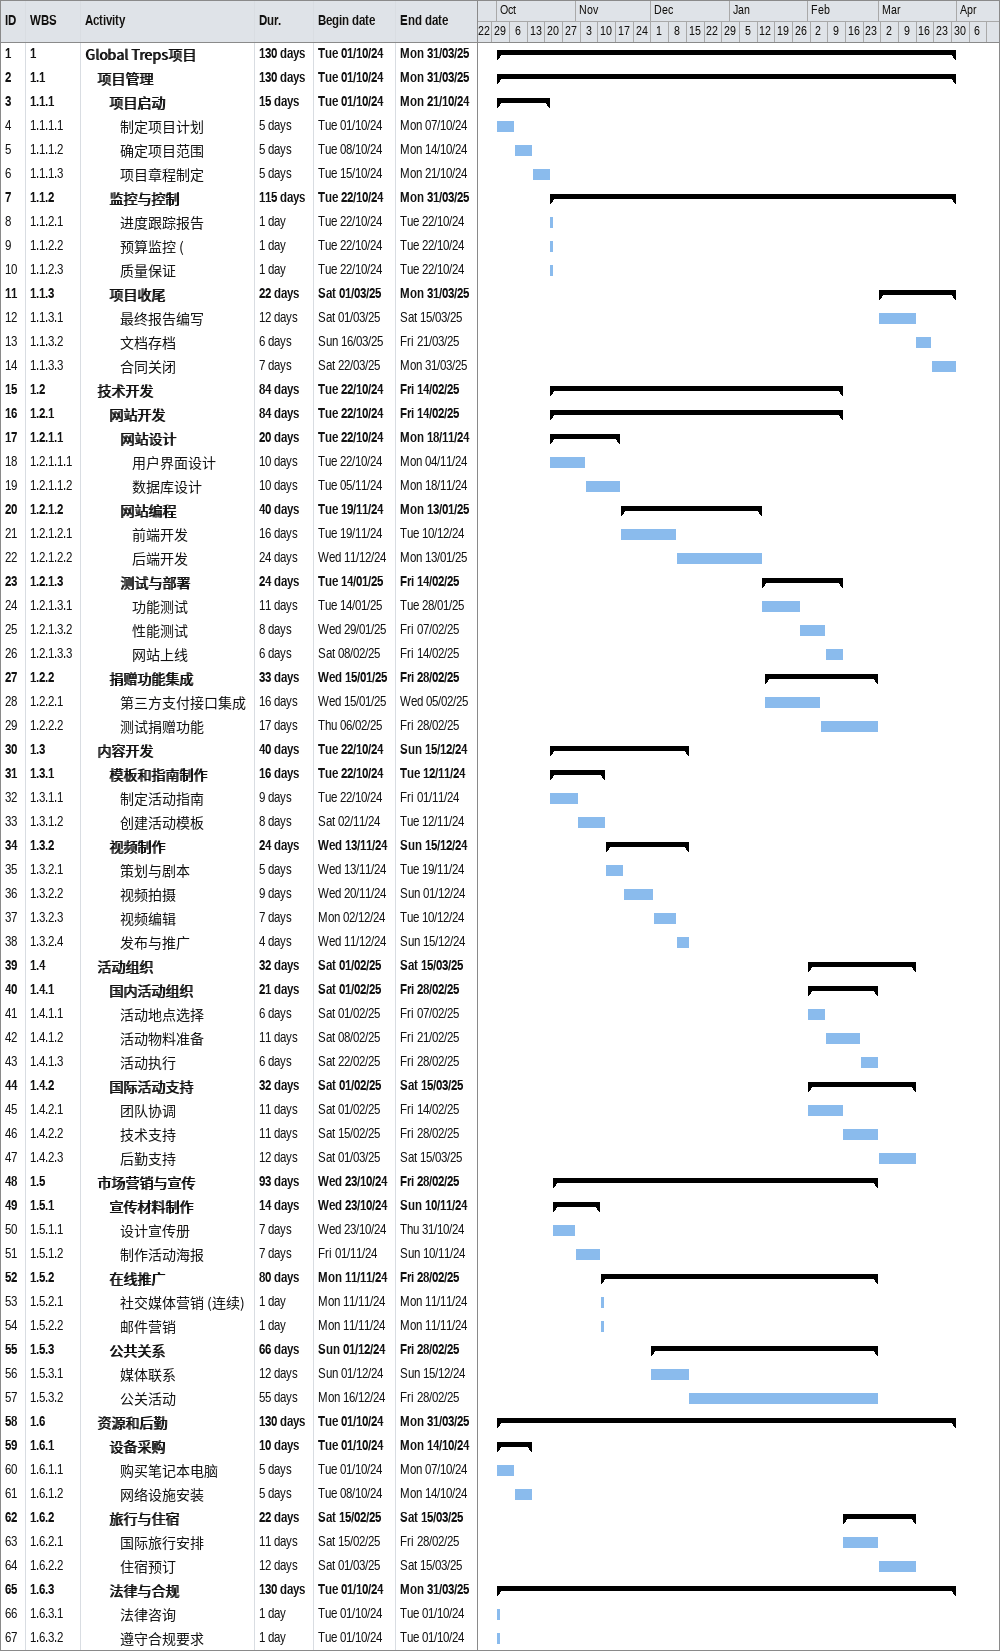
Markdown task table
| ID | WBS | Task | Duration | Start | Finish |
|---|---|---|---|---|---|
| 1 | 1 | **Global Treps项目** | 130d | 2024-10-01 | 2025-03-31 |
| 2 | 1.1 | **项目管理** | 130d | 2024-10-01 | 2025-03-31 |
| 3 | 1.1.1 | **项目启动** | 15d | 2024-10-01 | 2024-10-21 |
| 4 | 1.1.1.1 | 制定项目计划 | 5d | 2024-10-01 | 2024-10-07 |
| 5 | 1.1.1.2 | 确定项目范围 | 5d | 2024-10-08 | 2024-10-14 |
| 6 | 1.1.1.3 | 项目章程制定 | 5d | 2024-10-15 | 2024-10-21 |
| 7 | 1.1.2 | **监控与控制** | 115d | 2024-10-22 | 2025-03-31 |
| 8 | 1.1.2.1 | 进度跟踪报告 | 1d | 2024-10-22 | 2024-10-22 |
| 9 | 1.1.2.2 | 预算监控 ( | 1d | 2024-10-22 | 2024-10-22 |
| 10 | 1.1.2.3 | 质量保证 | 1d | 2024-10-22 | 2024-10-22 |
| 11 | 1.1.3 | **项目收尾** | 22d | 2025-03-01 | 2025-03-31 |
| 12 | 1.1.3.1 | 最终报告编写 | 12d | 2025-03-01 | 2025-03-15 |
| 13 | 1.1.3.2 | 文档存档 | 6d | 2025-03-16 | 2025-03-21 |
| 14 | 1.1.3.3 | 合同关闭 | 7d | 2025-03-22 | 2025-03-31 |
| 15 | 1.2 | **技术开发** | 84d | 2024-10-22 | 2025-02-14 |
| 16 | 1.2.1 | **网站开发** | 84d | 2024-10-22 | 2025-02-14 |
| 17 | 1.2.1.1 | **网站设计** | 20d | 2024-10-22 | 2024-11-18 |
| 18 | 1.2.1.1.1 | 用户界面设计 | 10d | 2024-10-22 | 2024-11-04 |
| 19 | 1.2.1.1.2 | 数据库设计 | 10d | 2024-11-05 | 2024-11-18 |
| 20 | 1.2.1.2 | **网站编程** | 40d | 2024-11-19 | 2025-01-13 |
| 21 | 1.2.1.2.1 | 前端开发 | 16d | 2024-11-19 | 2024-12-10 |
| 22 | 1.2.1.2.2 | 后端开发 | 24d | 2024-12-11 | 2025-01-13 |
| 23 | 1.2.1.3 | **测试与部署** | 24d | 2025-01-14 | 2025-02-14 |
| 24 | 1.2.1.3.1 | 功能测试 | 11d | 2025-01-14 | 2025-01-28 |
| 25 | 1.2.1.3.2 | 性能测试 | 8d | 2025-01-29 | 2025-02-07 |
| 26 | 1.2.1.3.3 | 网站上线 | 6d | 2025-02-08 | 2025-02-14 |
| 27 | 1.2.2 | **捐赠功能集成** | 33d | 2025-01-15 | 2025-02-28 |
| 28 | 1.2.2.1 | 第三方支付接口集成 | 16d | 2025-01-15 | 2025-02-05 |
| 29 | 1.2.2.2 | 测试捐赠功能 | 17d | 2025-02-06 | 2025-02-28 |
| 30 | 1.3 | **内容开发** | 40d | 2024-10-22 | 2024-12-15 |
| 31 | 1.3.1 | **模板和指南制作** | 16d | 2024-10-22 | 2024-11-12 |
| 32 | 1.3.1.1 | 制定活动指南 | 9d | 2024-10-22 | 2024-11-01 |
| 33 | 1.3.1.2 | 创建活动模板 | 8d | 2024-11-02 | 2024-11-12 |
| 34 | 1.3.2 | **视频制作** | 24d | 2024-11-13 | 2024-12-15 |
| 35 | 1.3.2.1 | 策划与剧本 | 5d | 2024-11-13 | 2024-11-19 |
| 36 | 1.3.2.2 | 视频拍摄 | 9d | 2024-11-20 | 2024-12-01 |
| 37 | 1.3.2.3 | 视频编辑 | 7d | 2024-12-02 | 2024-12-10 |
| 38 | 1.3.2.4 | 发布与推广 | 4d | 2024-12-11 | 2024-12-15 |
| 39 | 1.4 | **活动组织** | 32d | 2025-02-01 | 2025-03-15 |
| 40 | 1.4.1 | **国内活动组织** | 21d | 2025-02-01 | 2025-02-28 |
| 41 | 1.4.1.1 | 活动地点选择 | 6d | 2025-02-01 | 2025-02-07 |
| 42 | 1.4.1.2 | 活动物料准备 | 11d | 2025-02-08 | 2025-02-21 |
| 43 | 1.4.1.3 | 活动执行 | 6d | 2025-02-22 | 2025-02-28 |
| 44 | 1.4.2 | **国际活动支持** | 32d | 2025-02-01 | 2025-03-15 |
| 45 | 1.4.2.1 | 团队协调 | 11d | 2025-02-01 | 2025-02-14 |
| 46 | 1.4.2.2 | 技术支持 | 11d | 2025-02-15 | 2025-02-28 |
| 47 | 1.4.2.3 | 后勤支持 | 12d | 2025-03-01 | 2025-03-15 |
| 48 | 1.5 | **市场营销与宣传** | 93d | 2024-10-23 | 2025-02-28 |
| 49 | 1.5.1 | **宣传材料制作** | 14d | 2024-10-23 | 2024-11-10 |
| 50 | 1.5.1.1 | 设计宣传册 | 7d | 2024-10-23 | 2024-10-31 |
| 51 | 1.5.1.2 | 制作活动海报 | 7d | 2024-11-01 | 2024-11-10 |
| 52 | 1.5.2 | **在线推广** | 80d | 2024-11-11 | 2025-02-28 |
| 53 | 1.5.2.1 | 社交媒体营销 (连续) | 1d | 2024-11-11 | 2024-11-11 |
| 54 | 1.5.2.2 | 邮件营销 | 1d | 2024-11-11 | 2024-11-11 |
| 55 | 1.5.3 | **公共关系** | 66d | 2024-12-01 | 2025-02-28 |
| 56 | 1.5.3.1 | 媒体联系 | 12d | 2024-12-01 | 2024-12-15 |
| 57 | 1.5.3.2 | 公关活动 | 55d | 2024-12-16 | 2025-02-28 |
| 58 | 1.6 | **资源和后勤** | 130d | 2024-10-01 | 2025-03-31 |
| 59 | 1.6.1 | **设备采购** | 10d | 2024-10-01 | 2024-10-14 |
| 60 | 1.6.1.1 | 购买笔记本电脑 | 5d | 2024-10-01 | 2024-10-07 |
| 61 | 1.6.1.2 | 网络设施安装 | 5d | 2024-10-08 | 2024-10-14 |
| 62 | 1.6.2 | **旅行与住宿** | 22d | 2025-02-15 | 2025-03-15 |
| 63 | 1.6.2.1 | 国际旅行安排 | 11d | 2025-02-15 | 2025-02-28 |
| 64 | 1.6.2.2 | 住宿预订 | 12d | 2025-03-01 | 2025-03-15 |
| 65 | 1.6.3 | **法律与合规** | 130d | 2024-10-01 | 2025-03-31 |
| 66 | 1.6.3.1 | 法律咨询 | 1d | 2024-10-01 | 2024-10-01 |
| 67 | 1.6.3.2 | 遵守合规要求 | 1d | 2024-10-01 | 2024-10-01 |
